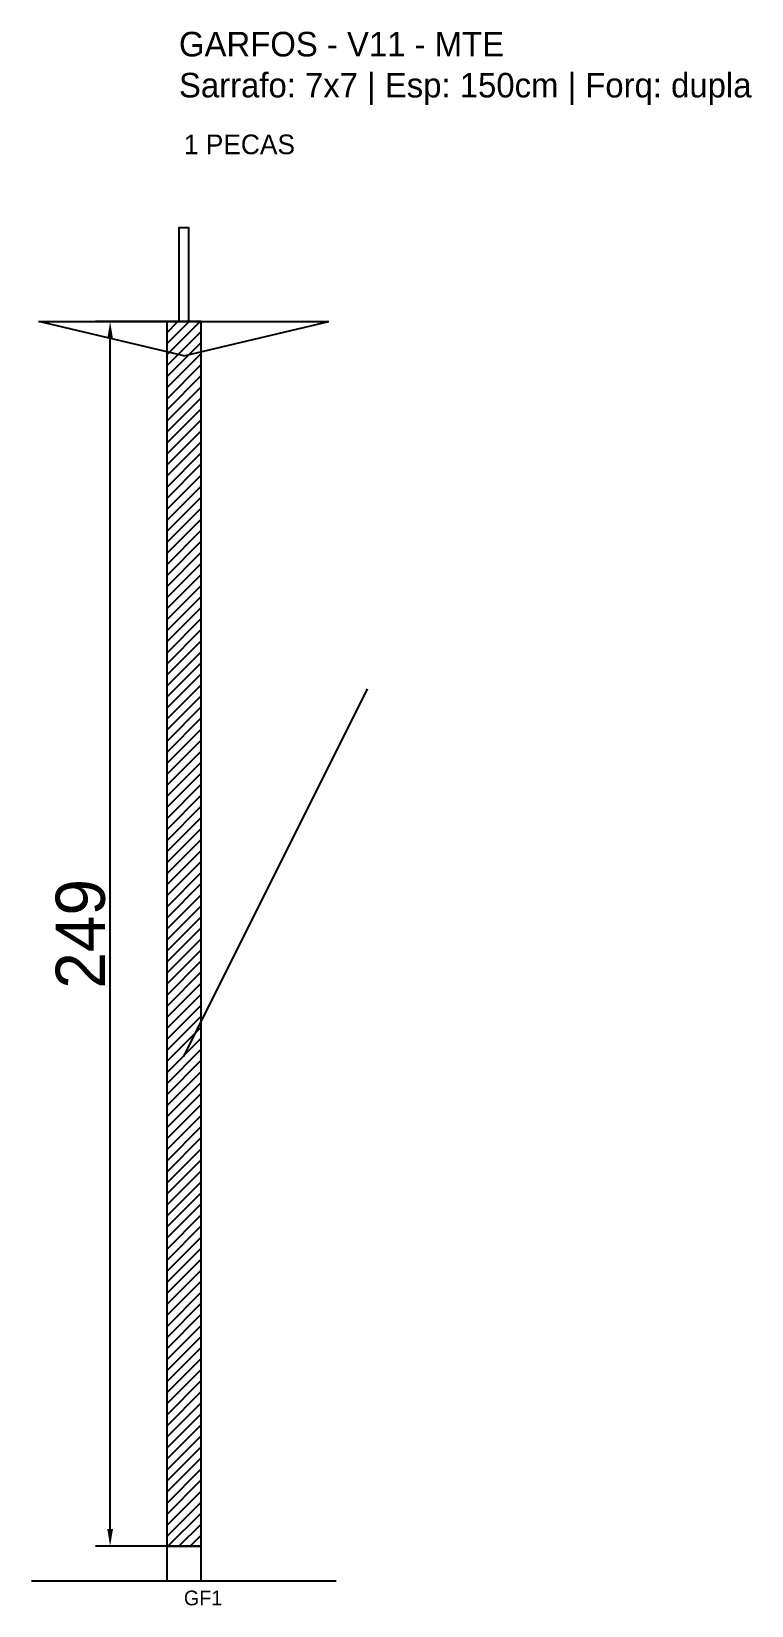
# Model space of a CAD drawing. Header units: metres. Extents: x -30 to 116, y -12 to 308.
import ezdxf

# ---------------------------------------------------------------- set-up
doc = ezdxf.new("R2010")
doc.units = ezdxf.units.M
for name, color, linetype in [('BARRA_ANCORAGEM', 1, 'Continuous'), ('COTA', 241, 'Continuous'), ('GARFOS OK', 3, 'Continuous'), ('NOME DA VIGA', 6, 'Continuous'), ('SARR_7x7', 40, 'Continuous'), ('VIGAS', 3, 'Continuous')]:
    doc.layers.add(name, color=color, linetype=linetype)
doc.dimstyles.new('EZ DXF', dxfattribs={"dimtxt": 10, "dimasz": 3.5, "dimexe": 3, "dimexo": 1.5, "dimgap": 1, "dimtad": 1, "dimdec": 1, "dimdsep": 46, "dimcen": 2.5, "dimazin": 3, "dimtfac": 1, "dimtmove": 0, "dimatfit": 3})

msp = doc.modelspace()

# ---------------------------------------------------------------- hatches: boundary and pattern name
at = {"layer": 'COTA'}
h = msp.add_hatch(dxfattribs=at)
h.set_pattern_fill('ANSI31', scale=0.5)
h.paths.add_polyline_path([(-2.5, 0), (4.5, 0), (4.5, 249), (-2.5, 249)])

# ---------------------------------------------------------------- linework, layer by layer
at = {"layer": 'BARRA_ANCORAGEM'}
msp.add_line((1, 99.6), (38.35, 174.3), dxfattribs=at)
at = {"layer": 'GARFOS OK'}
for p, q in [((1, 242), (-28.5, 249)), ((-28.5, 249), (30.5, 249)), ((1, 242), (30.5, 249))]:
    msp.add_line(p, q, dxfattribs=at)
at = {"layer": 'GARFOS OK', "linetype": 'CONTINUOUS'}
msp.add_line((-30, -7), (32, -7), dxfattribs=at)
at = {"layer": 'GARFOS OK'}
msp.add_lwpolyline([(-2.5, 0), (4.5, 0), (4.5, 249), (-2.5, 249), (-2.5, 0)], dxfattribs=at)
at = {"layer": 'SARR_7x7'}
msp.add_lwpolyline([(-2.5, -7), (4.5, -7), (4.5, 0), (-2.5, 0), (-2.5, -7)], dxfattribs=at)
at = {"layer": 'VIGAS'}
msp.add_lwpolyline([(0, 249), (2, 249), (2, 268), (0, 268), (0, 249)], dxfattribs=at)

# ---------------------------------------------------------------- texts
at = {"layer": 'NOME DA VIGA'}
for s, height, p in [('1 PECAS', 4, (1, 283)), ('GF1', 3, (1, -12))]:
    msp.add_text(s, height=height, dxfattribs=at).set_placement(p)
at = {"layer": 'NOME DA VIGA', "insert": (0, 293), "char_height": 5, "attachment_point": 7}
msp.add_mtext('GARFOS - V11 - MTE\\PSarrafo: 7x7 | Esp: 150cm | Forq: dupla', dxfattribs=at)

# ---------------------------------------------------------------- dimensions: what is measured, and where the dimension line sits
at = {"layer": 'COTA'}
msp.add_linear_dim(base=(-14, 0), p1=(1, 0), p2=(1, 249), angle=90, dimstyle='EZ DXF', dxfattribs=at).render()

doc.saveas('drawing.dxf')
